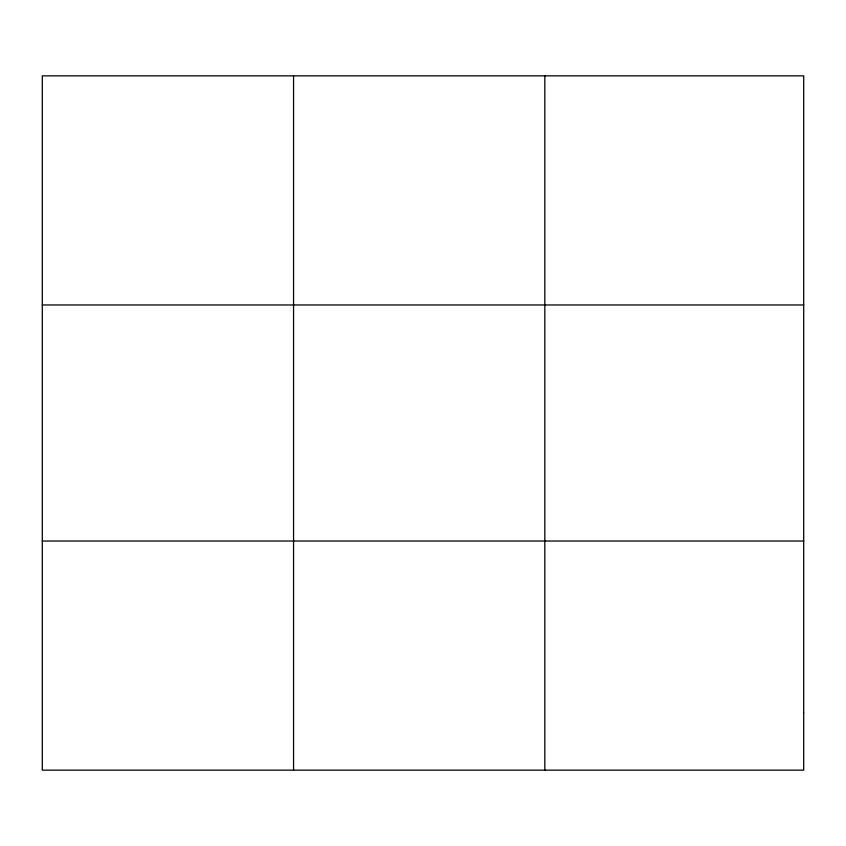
<?xml version="1.0" encoding="UTF-8"?>
<svg xmlns="http://www.w3.org/2000/svg" width="846" height="846" viewBox="0 0 846 846"><rect width="100%" height="100%" fill="white"/><g stroke="black" fill="none" stroke-linecap="round" stroke-linejoin="round"><path stroke-width="1.27" d="M293.562 770.146L293.562 75.854M544.824 770.146L544.824 75.854M42.3 304.972L803.7 304.972M42.3 541.028L803.7 541.028M803.7 712.871L803.7 770.146L42.3 770.146L42.3 75.854L803.7 75.854L803.7 712.871"/></g></svg>
